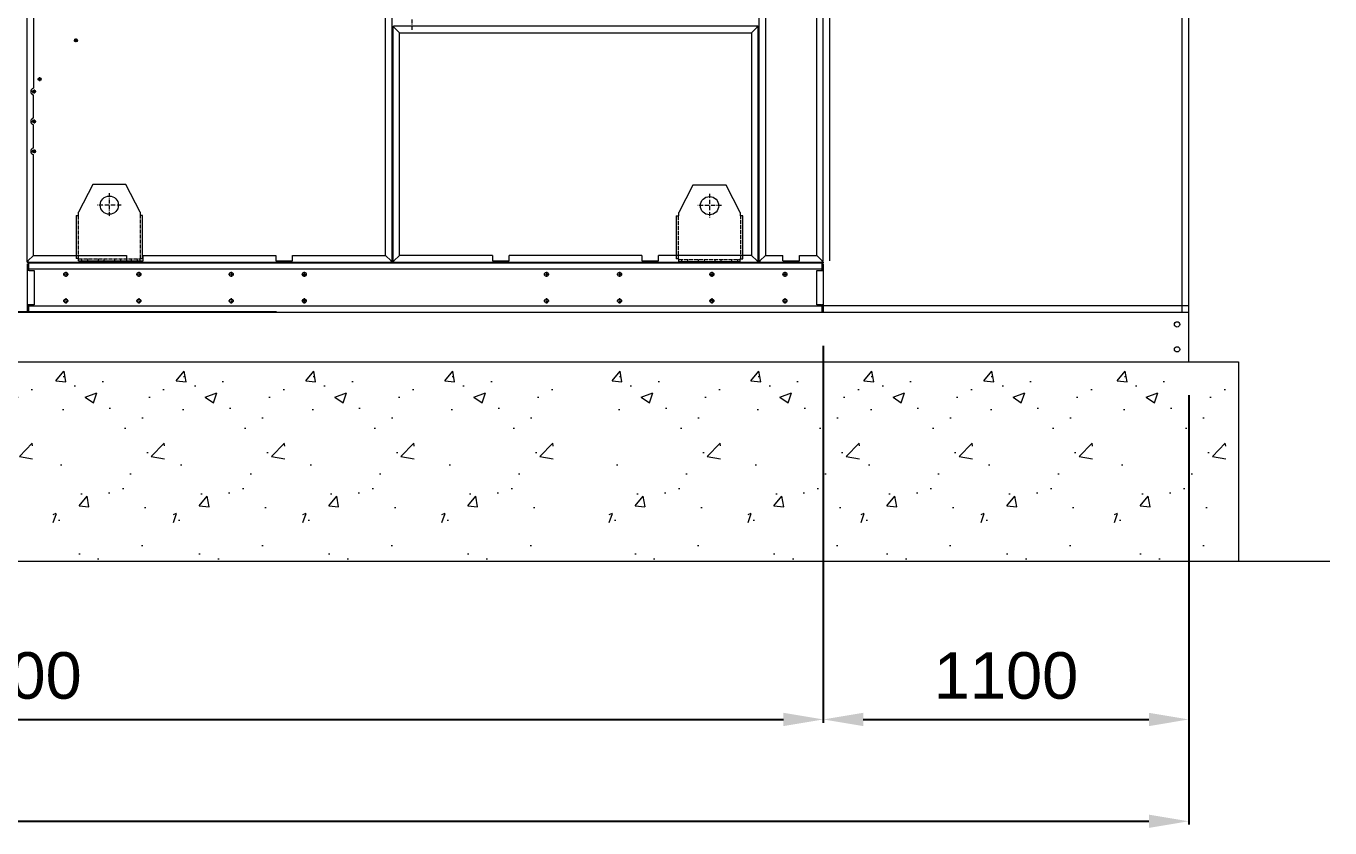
# Model space of a CAD drawing. Header units: millimetres. Extents: x -661384 to 33175, y -139129 to 24362.
# Drawn here: x 16861 to 20786, y 9598 to 12012 of the extents above; entities that cross this region are included whole.
import ezdxf

# ---------------------------------------------------------------- set-up
doc = ezdxf.new("R2010")
doc.units = ezdxf.units.MM
doc.linetypes.add('DASHDOT', pattern=[18.5, 12, -3, 0.5, -3])
doc.linetypes.add('DASHED', pattern=[15, 12, -3])
doc.layers.add('냉각탑_기초', color=23, linetype='Continuous')
doc.styles.get("Standard").update_dxf_attribs({"font": 'arial.ttf'})
doc.dimstyles.new('1.40', dxfattribs={"dimscale": 20, "dimtxt": 1.5, "dimasz": 1, "dimexe": 0.5, "dimexo": 0.5, "dimgap": 0.5, "dimtad": 1, "dimdec": 0, "dimzin": 0, "dimdsep": 46, "dimtxsty": 'Standard', "dimcen": 0, "dimclrd": 2, "dimclre": 2, "dimclrt": 3, "dimadec": 0, "dimazin": 0, "dimtfac": 1, "dimtdec": 0, "dimtmove": 0, "dimatfit": 0, "dimfxl": 1, "dimtolj": 1, "dimtzin": 0, "dimlwd": -1, "dimlwe": -1, "dimarcsym": 0})

# ---------------------------------------------------------------- blocks, each defined once
blk = doc.blocks.new('*D319')
at = {"color": 2, "transparency": 16777216}
for p, q in [((14360.8, 11049.5), (14360.8, 9914.8)), ((19260.8, 11049.5), (19260.8, 9914.8)), ((14480.8, 9924.8), (19140.8, 9924.8))]:
    blk.add_line(p, q, dxfattribs=at)
for points in [[(14480.8, 9944.8), (14480.8, 9904.8), (14360.8, 9924.8)], [(19140.8, 9944.8), (19140.8, 9904.8), (19260.8, 9924.8)]]:
    blk.add_solid(points, dxfattribs=at)
at = {"layer": 'Defpoints', "color": 0, "transparency": 16777216}
for p in [(14360.8, 11149.5), (19260.8, 11149.5), (19260.8, 9924.8)]:
    blk.add_point(p, dxfattribs=at)
at = {"color": 3, "lineweight": 5, "transparency": 16777216, "insert": (16810.8, 10056.2), "char_height": 140, "attachment_point": 5}
blk.add_mtext('\\A1;4900', dxfattribs=at)
blk = doc.blocks.new('*D320')
at = {"color": 2, "transparency": 16777216}
for p, q in [((19260.8, 11049.5), (19260.8, 9914.8)), ((20360.8, 10901.2), (20360.8, 9914.8)), ((19380.8, 9924.8), (20240.8, 9924.8))]:
    blk.add_line(p, q, dxfattribs=at)
for points in [[(19380.8, 9944.8), (19380.8, 9904.8), (19260.8, 9924.8)], [(20240.8, 9944.8), (20240.8, 9904.8), (20360.8, 9924.8)]]:
    blk.add_solid(points, dxfattribs=at)
at = {"layer": 'Defpoints', "color": 0, "transparency": 16777216}
for p in [(19260.8, 11149.5), (20360.8, 11001.2), (20360.8, 9924.8)]:
    blk.add_point(p, dxfattribs=at)
at = {"color": 3, "lineweight": 5, "transparency": 16777216, "insert": (19810.8, 10056.2), "char_height": 140, "attachment_point": 5}
blk.add_mtext('\\A1;1100', dxfattribs=at)
blk = doc.blocks.new('*D321')
at = {"color": 2, "transparency": 16777216}
for p, q in [((12660.8, 10901.2), (12660.8, 9608.4)), ((20360.8, 10901.2), (20360.8, 9608.4)), ((12780.8, 9618.4), (20240.8, 9618.4))]:
    blk.add_line(p, q, dxfattribs=at)
for points in [[(12780.8, 9638.4), (12780.8, 9598.4), (12660.8, 9618.4)], [(20240.8, 9638.4), (20240.8, 9598.4), (20360.8, 9618.4)]]:
    blk.add_solid(points, dxfattribs=at)
at = {"layer": 'Defpoints', "color": 0, "transparency": 16777216}
for p in [(12660.8, 11001.2), (20360.8, 11001.2), (20360.8, 9618.4)]:
    blk.add_point(p, dxfattribs=at)
at = {"color": 3, "lineweight": 5, "transparency": 16777216, "insert": (16510.8, 9749.9), "char_height": 140, "attachment_point": 5}
blk.add_mtext('\\A1;7700', dxfattribs=at)
blk = doc.blocks.new('457536')
at = {"color": 7, "lineweight": 5}
for p, q in [((114592.520962, 89152.297332), (114550.020962, 89069.297332)), ((114692.520962, 89152.297332), (114592.520962, 89152.297332)), ((114735.020962, 89069.297332), (114692.520962, 89152.297332)), ((114542.520962, 89059.297332), (114542.520962, 88929.797332)), ((114742.520962, 88929.797332), (114742.520962, 89059.297332)), ((114550.020962, 88922.297332), (114735.020962, 88922.297332))]:
    blk.add_line(p, q, dxfattribs=at)
at = {"color": 7, "linetype": 'DASHDOT', "lineweight": 5}
for p, q in [((114642.520962, 89126.047332), (114642.520962, 89054.547332)), ((114678.270962, 89090.297332), (114606.770962, 89090.297332))]:
    blk.add_line(p, q, dxfattribs=at)
at = {"color": 7, "lineweight": 5, "ltscale": 0.125}
for p, q in [((114550.020962, 89059.297332), (114550.020962, 89069.297332)), ((114735.020962, 89069.297332), (114735.020962, 89059.297332))]:
    blk.add_line(p, q, dxfattribs=at)
at = {"color": 7, "lineweight": 5, "ltscale": 0.09375}
for p, q in [((114542.520962, 89059.297332), (114550.020962, 89059.297332)), ((114742.520962, 89059.297332), (114735.020962, 89059.297332)), ((114550.020962, 88929.797332), (114542.520962, 88929.797332)), ((114550.020962, 88922.297332), (114550.020962, 88929.797332)), ((114735.020962, 88929.797332), (114742.520962, 88929.797332)), ((114735.020962, 88922.297332), (114735.020962, 88929.797332))]:
    blk.add_line(p, q, dxfattribs=at)
at = {"color": 7, "linetype": 'DASHED', "lineweight": 5}
for p, q in [((114548.520962, 89059.297332), (114548.520962, 88929.797332)), ((114736.520962, 88929.797332), (114736.520962, 89059.297332)), ((114550.020962, 88928.297332), (114735.020962, 88928.297332))]:
    blk.add_line(p, q, dxfattribs=at)
at = {"color": 7, "linetype": 'DASHED', "lineweight": 5, "ltscale": 0.075}
for p, q in [((114558.520962, 88928.297332), (114558.520962, 88922.297332)), ((114576.520962, 88928.297332), (114576.520962, 88922.297332)), ((114608.520962, 88928.297332), (114608.520962, 88922.297332)), ((114626.520962, 88928.297332), (114626.520962, 88922.297332)), ((114658.520962, 88928.297332), (114658.520962, 88922.297332)), ((114676.520962, 88928.297332), (114676.520962, 88922.297332)), ((114708.520962, 88928.297332), (114708.520962, 88922.297332)), ((114726.520962, 88928.297332), (114726.520962, 88922.297332))]:
    blk.add_line(p, q, dxfattribs=at)
at = {"color": 7, "lineweight": 5}
blk.add_circle((114642.520962, 89090.297332), 27.5, dxfattribs=at)
blk = doc.blocks.new('1')
at = {"color": 7, "lineweight": 20}
for p, q in [((16862.8, 14346.4), (16862.8, 11304.6)), ((17962.8, 11304.6), (17962.8, 14346.4)), ((19066.8, 14346.4), (19066.8, 11304.6)), ((19260.8, 11304.6), (19260.8, 14346.4)), ((19280.8, 11304.6), (19280.8, 14346.4)), ((17942.8, 11321.5), (17942.8, 14320.9)), ((16882.8, 14140.4), (16882.8, 11824.3)), ((19086.8, 13981.8), (19086.8, 11321.5)), ((19240.8, 11321.5), (19240.8, 13311.6)), ((19061.7, 12011.5), (17967.9, 12011.5)), ((17964.8, 12008.4), (17964.8, 11304.6)), ((17984.8, 11991.5), (17967.9, 12008.4)), ((17967.9, 12008.4), (17984.8, 11991.5)), ((17984.8, 11321.5), (17984.8, 11991.5)), ((17984.8, 11991.5), (19044.8, 11991.5)), ((19061.7, 12008.4), (19044.8, 11991.5)), ((19044.8, 11991.5), (19061.7, 12008.4)), ((19044.8, 11991.5), (19044.8, 11321.5)), ((19064.8, 11304.6), (19064.8, 12008.4)), ((16882.8, 11734.3), (16882.8, 11804.7)), ((16882.8, 11644.3), (16882.8, 11714.7)), ((16882.8, 11321.5), (16882.8, 11624.7)), ((16865.9, 11304.6), (16882.8, 11321.5)), ((16882.8, 11321.5), (16865.9, 11304.6)), ((16882.8, 11321.5), (17162.8, 11321.5)), ((17162.8, 11304.6), (17212.8, 11304.6)), ((17212.8, 11321.5), (17612.8, 11321.5)), ((17612.8, 11304.6), (17662.8, 11304.6)), ((17662.8, 11321.5), (17942.8, 11321.5)), ((17959.7, 11304.6), (17942.8, 11321.5)), ((17967.9, 11304.6), (17984.8, 11321.5)), ((17984.8, 11321.5), (17967.9, 11304.6)), ((18264.8, 11321.5), (17984.8, 11321.5)), ((18264.8, 11304.6), (18314.8, 11304.6)), ((18714.8, 11321.5), (18314.8, 11321.5)), ((18714.8, 11304.6), (18764.8, 11304.6)), ((19044.8, 11321.5), (18764.8, 11321.5)), ((19044.8, 11321.5), (19061.7, 11304.6)), ((19061.7, 11304.6), (19044.8, 11321.5)), ((19086.8, 11321.5), (19069.9, 11304.6)), ((19086.8, 11321.5), (19138.8, 11321.5)), ((19138.8, 11304.6), (19188.8, 11304.6)), ((19188.8, 11321.5), (19240.8, 11321.5)), ((19240.8, 11321.5), (19257.7, 11304.6)), ((19257.7, 11304.6), (19240.8, 11321.5)), ((16864.8, 11172.7), (16864.8, 11276.3)), ((16865.9, 11301.5), (17959.7, 11301.5)), ((16867.6, 11301.1), (19260.8, 11301.1)), ((16868.3, 11299.5), (19257.3, 11299.5)), ((19257.3, 11279.5), (16868.3, 11279.5)), ((16884.8, 11276.3), (16884.8, 11172.7)), ((17967.9, 11301.5), (19061.7, 11301.5)), ((19069.9, 11301.5), (19257.7, 11301.5)), ((19240.8, 11172.7), (19240.8, 11276.3)), ((19260.8, 11276.3), (19260.8, 11172.7)), ((16868.3, 11169.5), (19257.3, 11169.5)), ((19257.3, 11149.5), (16868.3, 11149.5))]:
    blk.add_line(p, q, dxfattribs=at)
at = {"color": 0, "lineweight": 20}
for p, q in [((20340.8, 11149.5), (20340.8, 14349.5)), ((20360.8, 11149.5), (20360.8, 14349.5)), ((19260.8, 11149.5), (12660.8, 11149.5)), ((19260.8, 11149.5), (14360.8, 11149.5)), ((20360.8, 11169.5), (19260.8, 11169.5)), ((19260.8, 11149.5), (19260.8, 11152.7)), ((20360.8, 11149.5), (19260.8, 11149.5)), ((20360.8, 11001.2), (20360.8, 11149.5))]:
    blk.add_line(p, q, dxfattribs=at)
at = {"color": 7, "lineweight": 20, "ltscale": 0.0375}
for p, q in [((17967.9, 12011.5), (17966.4, 12011.5)), ((19063.2, 12011.5), (19061.7, 12011.5)), ((17964.8, 12009.9), (17964.8, 12008.4)), ((17966.4, 12008.4), (17966.4, 12009.9)), ((17966.4, 12009.9), (17967.9, 12009.9)), ((19061.7, 12009.9), (19063.2, 12009.9)), ((19063.2, 12009.9), (19063.2, 12008.4)), ((19064.8, 12008.4), (19064.8, 12009.9)), ((16862.8, 11304.6), (16862.8, 11303.1)), ((16864.4, 11303.1), (16864.4, 11304.6)), ((16865.9, 11304.6), (16864.4, 11304.6)), ((16864.8, 11303.1), (16864.8, 11304.6)), ((16865.9, 11304.6), (16865.9, 11303.1)), ((17959.7, 11304.6), (17961.2, 11304.6)), ((17961.2, 11304.6), (17961.2, 11303.1)), ((17962.8, 11303.1), (17962.8, 11304.6)), ((17964.8, 11304.6), (17964.8, 11303.1)), ((17966.4, 11303.1), (17966.4, 11304.6)), ((19063.2, 11304.6), (19063.2, 11303.1)), ((19064.8, 11303.1), (19064.8, 11304.6)), ((19066.8, 11304.6), (19066.8, 11303.1)), ((19068.4, 11303.1), (19068.4, 11304.6)), ((19069.9, 11304.6), (19068.4, 11304.6)), ((19069.9, 11304.6), (19069.9, 11303.1)), ((19257.7, 11304.6), (19259.2, 11304.6)), ((19259.2, 11304.6), (19259.2, 11303.1)), ((19260.8, 11303.1), (19260.8, 11304.6)), ((16865.9, 11303.1), (16864.4, 11303.1)), ((16864.4, 11301.5), (16865.9, 11301.5)), ((17961.2, 11303.1), (17959.7, 11303.1)), ((17959.7, 11301.5), (17961.2, 11301.5)), ((17967.9, 11303.1), (17966.4, 11303.1)), ((17966.4, 11301.5), (17967.9, 11301.5)), ((19063.2, 11303.1), (19061.7, 11303.1)), ((19061.7, 11301.5), (19063.2, 11301.5)), ((19069.9, 11303.1), (19068.4, 11303.1)), ((19068.4, 11301.5), (19069.9, 11301.5)), ((19259.2, 11303.1), (19257.7, 11303.1)), ((19257.7, 11301.5), (19259.2, 11301.5))]:
    blk.add_line(p, q, dxfattribs=at)
at = {"color": 7, "lineweight": 20, "ltscale": 0.04}
for p, q in [((17966.4, 12011.5), (17966.4, 12009.9)), ((17967.9, 12011.5), (17967.9, 12009.9)), ((19063.2, 12011.5), (19063.2, 12009.9)), ((17964.8, 12009.9), (17966.4, 12009.9)), ((19064.8, 12009.9), (19063.2, 12009.9)), ((16862.8, 11304.6), (16864.4, 11304.6)), ((17962.8, 11304.6), (17961.2, 11304.6)), ((17964.8, 11304.6), (17966.4, 11304.6)), ((19064.8, 11304.6), (19063.2, 11304.6)), ((19066.8, 11304.6), (19068.4, 11304.6)), ((19260.8, 11304.6), (19259.2, 11304.6)), ((16862.8, 11303.1), (16864.4, 11303.1)), ((16864.4, 11301.5), (16864.4, 11303.1)), ((16865.9, 11301.5), (16865.9, 11303.1)), ((17959.7, 11301.5), (17959.7, 11303.1)), ((17961.2, 11301.5), (17961.2, 11303.1)), ((17962.8, 11303.1), (17961.2, 11303.1)), ((17964.8, 11303.1), (17966.4, 11303.1)), ((17966.4, 11301.5), (17966.4, 11303.1)), ((17967.9, 11301.5), (17967.9, 11303.1)), ((19064.8, 11303.1), (19063.2, 11303.1)), ((19063.2, 11301.5), (19063.2, 11303.1)), ((19066.8, 11303.1), (19068.4, 11303.1)), ((19068.4, 11301.5), (19068.4, 11303.1)), ((19069.9, 11301.5), (19069.9, 11303.1)), ((19257.7, 11301.5), (19257.7, 11303.1)), ((19260.8, 11303.1), (19259.2, 11303.1)), ((19259.2, 11301.5), (19259.2, 11303.1)), ((19260.8, 11301.1), (19260.8, 11299.5))]:
    blk.add_line(p, q, dxfattribs=at)
at = {"color": 7, "linetype": 'DASHDOT', "lineweight": 20}
blk.add_line((18021.6, 12031.2), (18021.6, 11998.7), dxfattribs=at)
at = {"color": 7, "lineweight": 20, "ltscale": 0.011313}
for p, q in [((19061.7, 12011.5), (19061.7, 12011.1)), ((17964.8, 12008.4), (17965.2, 12008.4)), ((19064.8, 12008.4), (19064.3, 12008.4)), ((19061.7, 11301.5), (19061.7, 11302))]:
    blk.add_line(p, q, dxfattribs=at)
at = {"color": 7, "lineweight": 20, "ltscale": 0.0775}
for p, q in [((19061.7, 12008.4), (19061.7, 12011.5)), ((17967.9, 12008.4), (17964.8, 12008.4)), ((19061.7, 12008.4), (19064.8, 12008.4)), ((17959.7, 11304.6), (17959.7, 11301.5)), ((19061.7, 11304.6), (19061.7, 11301.5)), ((19257.7, 11304.6), (19257.7, 11301.5))]:
    blk.add_line(p, q, dxfattribs=at)
at = {"color": 7, "linetype": 'DASHDOT', "lineweight": 20, "ltscale": 0.2925}
for p, q in [((17010.6, 11974.4), (17010.6, 11962.7)), ((16901.5, 11857.4), (16901.5, 11845.7)), ((16884.7, 11820.4), (16884.7, 11808.7)), ((16884.7, 11730.4), (16884.7, 11718.7)), ((16884.7, 11640.4), (16884.7, 11628.7))]:
    blk.add_line(p, q, dxfattribs=at)
at = {"color": 7, "linetype": 'DASHDOT', "lineweight": 20, "ltscale": 0.195}
for p, q in [((17010.6, 11972.4), (17010.6, 11964.6)), ((16901.5, 11855.4), (16901.5, 11847.6)), ((16884.8, 11728.4), (16884.8, 11720.6)), ((16884.8, 11638.4), (16884.8, 11630.6))]:
    blk.add_line(p, q, dxfattribs=at)
at = {"color": 7, "lineweight": 20, "ltscale": 0.1}
blk.add_line((17964.8, 11975.8), (17962.8, 11979.2), dxfattribs=at)
at = {"color": 7, "linetype": 'DASHDOT', "lineweight": 20, "ltscale": 0.292502}
for p, q in [((17004.7, 11968.5), (17016.4, 11968.5)), ((16878.8, 11814.5), (16890.5, 11814.5)), ((16878.8, 11724.5), (16890.5, 11724.5)), ((16878.8, 11634.5), (16890.5, 11634.5))]:
    blk.add_line(p, q, dxfattribs=at)
at = {"color": 7, "linetype": 'DASHDOT', "lineweight": 20, "ltscale": 0.195001}
for p, q in [((17006.7, 11968.5), (17014.5, 11968.5)), ((16884.7, 11818.4), (16884.7, 11810.6)), ((16897.6, 11851.5), (16905.4, 11851.5)), ((16880.9, 11724.5), (16888.7, 11724.5))]:
    blk.add_line(p, q, dxfattribs=at)
at = {"color": 7, "linetype": 'DASHDOT', "lineweight": 20, "ltscale": 0.292499}
blk.add_line((16895.6, 11851.5), (16907.3, 11851.5), dxfattribs=at)
at = {"color": 7, "linetype": 'DASHDOT', "lineweight": 20, "ltscale": 0.194998}
for p, q in [((16880.8, 11814.5), (16888.6, 11814.5)), ((16880.9, 11634.5), (16888.7, 11634.5))]:
    blk.add_line(p, q, dxfattribs=at)
at = {"color": 7, "lineweight": 20, "ltscale": 0.05}
for p, q in [((17964.8, 11606.1), (17962.8, 11606.1)), ((19066.8, 11606.1), (19064.8, 11606.1)), ((19064.8, 11606.1), (19066.8, 11606.1)), ((19066.8, 11586.1), (19064.8, 11586.1)), ((17962.8, 11496.1), (17964.8, 11496.1)), ((17962.8, 11476.1), (17964.8, 11476.1)), ((19064.8, 11496.1), (19066.8, 11496.1)), ((19064.8, 11476.1), (19066.8, 11476.1)), ((19064.8, 11321.1), (19066.8, 11321.1))]:
    blk.add_line(p, q, dxfattribs=at)
at = {"color": 7, "lineweight": 20, "ltscale": 0.049994}
for p, q in [((17964.8, 11586.1), (17962.8, 11586.1)), ((19066.8, 11456.1), (19064.8, 11456.1))]:
    blk.add_line(p, q, dxfattribs=at)
at = {"color": 7, "lineweight": 20, "ltscale": 0.4225}
for p, q in [((17162.8, 11321.5), (17162.8, 11304.6)), ((17212.8, 11304.6), (17212.8, 11321.5)), ((17612.8, 11321.5), (17612.8, 11304.6)), ((17662.8, 11304.6), (17662.8, 11321.5)), ((18264.8, 11321.5), (18264.8, 11304.6)), ((18314.8, 11304.6), (18314.8, 11321.5)), ((18714.8, 11321.5), (18714.8, 11304.6)), ((18764.8, 11304.6), (18764.8, 11321.5)), ((19138.8, 11304.6), (19138.8, 11321.5)), ((19188.8, 11304.6), (19188.8, 11321.5))]:
    blk.add_line(p, q, dxfattribs=at)
at = {"color": 7, "lineweight": 20, "ltscale": 0.0225}
for p, q in [((16864.8, 11295.4), (16864.8, 11296.3)), ((16864.8, 11295.4), (16864.8, 11296.3)), ((16868, 11295.4), (16868, 11296.3)), ((19257.6, 11295.4), (19257.6, 11296.3)), ((19260.8, 11295.4), (19260.8, 11296.3)), ((16864.8, 11153.6), (16864.8, 11152.7)), ((16864.8, 11153.6), (16864.8, 11152.7)), ((16868, 11153.6), (16868, 11152.7)), ((19257.6, 11153.6), (19257.6, 11152.7)), ((19260.8, 11153.6), (19260.8, 11152.7))]:
    blk.add_line(p, q, dxfattribs=at)
at = {"color": 7, "lineweight": 20, "ltscale": 0.08}
for p, q in [((16864.8, 11296.3), (16868, 11296.3)), ((16864.8, 11295.4), (16868, 11295.4)), ((19260.8, 11296.3), (19257.6, 11296.3)), ((19260.8, 11295.4), (19257.6, 11295.4)), ((16864.8, 11172.7), (16868, 11172.7)), ((16864.8, 11153.6), (16868, 11153.6)), ((16864.8, 11152.7), (16868, 11152.7)), ((19260.8, 11172.7), (19257.6, 11172.7)), ((19260.8, 11153.6), (19257.6, 11153.6)), ((19260.8, 11152.7), (19257.6, 11152.7))]:
    blk.add_line(p, q, dxfattribs=at)
at = {"color": 7, "lineweight": 20, "ltscale": 0.4775}
for p, q in [((16864.8, 11276.3), (16864.8, 11295.4)), ((16868, 11295.4), (16868, 11276.3)), ((19257.6, 11276.3), (19257.6, 11295.4)), ((19260.8, 11295.4), (19260.8, 11276.3)), ((16864.8, 11153.6), (16864.8, 11172.7)), ((16868, 11172.7), (16868, 11153.6)), ((19257.6, 11153.6), (19257.6, 11172.7)), ((19260.8, 11172.7), (19260.8, 11153.6))]:
    blk.add_line(p, q, dxfattribs=at)
at = {"color": 7, "lineweight": 20, "ltscale": 0.01003}
for p, q in [((16864.8, 11276.3), (16865.2, 11276.3)), ((19260.8, 11276.3), (19260.4, 11276.3))]:
    blk.add_line(p, q, dxfattribs=at)
at = {"color": 7, "lineweight": 20, "ltscale": 0.13}
for p, q in [((16870, 11276.3), (16864.8, 11276.3)), ((16868.3, 11299.5), (16868.3, 11294.3)), ((19255.6, 11276.3), (19260.8, 11276.3)), ((19257.3, 11299.5), (19257.3, 11294.3)), ((16870, 11172.7), (16864.8, 11172.7)), ((16868.3, 11149.5), (16868.3, 11154.7)), ((19255.6, 11172.7), (19260.8, 11172.7)), ((19257.3, 11149.5), (19257.3, 11154.7))]:
    blk.add_line(p, q, dxfattribs=at)
at = {"color": 7, "lineweight": 20, "ltscale": 0.017501}
blk.add_line((16867.6, 11299.5), (16868.3, 11299.5), dxfattribs=at)
at = {"color": 7, "lineweight": 20, "ltscale": 0.0075}
for p, q in [((16868.3, 11296.3), (16868, 11296.3)), ((16868.3, 11152.7), (16868, 11152.7))]:
    blk.add_line(p, q, dxfattribs=at)
at = {"color": 7, "lineweight": 20, "ltscale": 0.37}
for p, q in [((16868.3, 11279.5), (16868.3, 11294.3)), ((16870, 11276.3), (16884.8, 11276.3)), ((19240.8, 11276.3), (19255.6, 11276.3)), ((19257.3, 11294.3), (19257.3, 11279.5)), ((16868.3, 11154.7), (16868.3, 11169.5)), ((16884.8, 11172.7), (16870, 11172.7)), ((19255.6, 11172.7), (19240.8, 11172.7)), ((19257.3, 11169.5), (19257.3, 11154.7))]:
    blk.add_line(p, q, dxfattribs=at)
at = {"color": 7, "linetype": 'DASHDOT', "lineweight": 20, "ltscale": 0.39}
for p, q in [((16980.3, 11272.3), (16980.3, 11256.7)), ((17200.3, 11272.3), (17200.3, 11256.7)), ((17478.3, 11272.3), (17478.3, 11256.7)), ((17698.3, 11272.3), (17698.3, 11256.7)), ((18427.3, 11272.3), (18427.3, 11256.7)), ((18647.3, 11272.3), (18647.3, 11256.7)), ((18925.3, 11272.3), (18925.3, 11256.7)), ((19145.3, 11272.3), (19145.3, 11256.7)), ((16980.3, 11192.3), (16980.3, 11176.7)), ((17200.3, 11192.3), (17200.3, 11176.7)), ((17478.3, 11192.3), (17478.3, 11176.7)), ((17698.3, 11192.3), (17698.3, 11176.7)), ((18427.3, 11192.3), (18427.3, 11176.7)), ((18647.3, 11192.3), (18647.3, 11176.7)), ((18925.3, 11192.3), (18925.3, 11176.7)), ((19145.3, 11192.3), (19145.3, 11176.7))]:
    blk.add_line(p, q, dxfattribs=at)
at = {"color": 7, "lineweight": 20, "ltscale": 0.010007}
for p, q in [((17461.8, 11301.1), (17461.8, 11301.5)), ((17714.8, 11301.1), (17714.8, 11301.5)), ((18908.8, 11301.1), (18908.8, 11301.5)), ((19161.8, 11301.1), (19161.8, 11301.5))]:
    blk.add_line(p, q, dxfattribs=at)
at = {"color": 7, "lineweight": 20, "ltscale": 0.087499}
blk.add_line((19257.3, 11299.5), (19260.8, 11299.5), dxfattribs=at)
at = {"color": 7, "lineweight": 20, "ltscale": 0.007482}
for p, q in [((19257.3, 11296.3), (19257.6, 11296.3)), ((19257.3, 11152.7), (19257.6, 11152.7))]:
    blk.add_line(p, q, dxfattribs=at)
at = {"color": 7, "linetype": 'DASHDOT', "lineweight": 20, "ltscale": 0.389999}
for p, q in [((16972.5, 11264.5), (16988.1, 11264.5)), ((17192.5, 11264.5), (17208.1, 11264.5)), ((17470.5, 11264.5), (17486.1, 11264.5)), ((16972.5, 11184.5), (16988.1, 11184.5)), ((17192.5, 11184.5), (17208.1, 11184.5)), ((17470.5, 11184.5), (17486.1, 11184.5))]:
    blk.add_line(p, q, dxfattribs=at)
at = {"color": 7, "linetype": 'DASHDOT', "lineweight": 20, "ltscale": 0.389996}
for p, q in [((17690.5, 11264.5), (17706.1, 11264.5)), ((18419.5, 11264.5), (18435.1, 11264.5)), ((18639.5, 11264.5), (18655.1, 11264.5)), ((18917.5, 11264.5), (18933.1, 11264.5)), ((19137.5, 11264.5), (19153.1, 11264.5)), ((17690.5, 11184.5), (17706.1, 11184.5)), ((18419.5, 11184.5), (18435.1, 11184.5)), ((18639.5, 11184.5), (18655.1, 11184.5)), ((18917.5, 11184.5), (18933.1, 11184.5)), ((19137.5, 11184.5), (19153.1, 11184.5))]:
    blk.add_line(p, q, dxfattribs=at)
at = {"color": 7, "lineweight": 20, "ltscale": 0.272691}
for p, q in [((17703.7, 11262), (17692.8, 11262)), ((18930.7, 11262), (18919.8, 11262))]:
    blk.add_line(p, q, dxfattribs=at)
at = {"color": 7, "lineweight": 20, "ltscale": 0.272744}
for p, q in [((17692.8, 11187), (17703.7, 11187)), ((18919.8, 11187), (18930.7, 11187))]:
    blk.add_line(p, q, dxfattribs=at)
at = {"color": 7, "lineweight": 20, "ltscale": 0.280701}
for p, q in [((17416.8, 11151.2), (14704.8, 11151.2)), ((17614.8, 11151.2), (17416.8, 11151.2))]:
    blk.add_line(p, q, dxfattribs=at)
at = {"lineweight": 5}
blk.add_line((12660.8, 11001.2), (20360.8, 11001.2), dxfattribs=at)
at = {"color": 7, "lineweight": 20}
for centre, radius in [((17010.6, 11968.5), 4.5), ((17010.6, 11968.5), 3), ((16901.5, 11851.5), 4.5), ((16901.5, 11851.5), 3), ((16884.7, 11814.5), 4.5), ((16884.7, 11814.5), 3), ((16884.7, 11724.5), 4.5), ((16884.8, 11724.5), 3), ((16884.7, 11634.5), 4.5), ((16884.8, 11634.5), 3), ((16980.3, 11264.5), 6), ((17200.3, 11264.5), 6), ((17478.3, 11264.5), 6), ((17698.3, 11264.5), 6), ((18427.3, 11264.5), 6), ((18647.3, 11264.5), 6), ((18925.3, 11264.5), 6), ((19145.3, 11264.5), 6), ((16980.3, 11184.5), 6), ((17200.3, 11184.5), 6), ((17478.3, 11184.5), 6), ((17698.3, 11184.5), 6), ((18427.3, 11184.5), 6), ((18647.3, 11184.5), 6), ((18925.3, 11184.5), 6), ((19145.3, 11184.5), 6)]:
    blk.add_circle(centre, radius, dxfattribs=at)
at = {"lineweight": 20}
for centre in [(20325.8, 11113.7), (20325.8, 11038.7)]:
    blk.add_circle(centre, 8, dxfattribs=at)
at = {"color": 7, "lineweight": 20}
for centre, radius, start, end in [((16884.7, 11814.5), 10, 100.9528, 259.0472), ((16884.7, 11724.5), 10, 100.9528, 259.0472), ((16884.7, 11634.5), 10, 100.9528, 259.0472), ((16867.6, 11302.3), 2.8, 196.6008, 270), ((16867.6, 11302.3), 1.2, 221.8083, 270), ((19255.6, 11294.3), 5.2, 22.62, 70.9179), ((17446, 11154.7), 5.2, 269.7376, 270), ((17510.6, 11154.7), 5.2, 270, 270.2624), ((17730.6, 11154.7), 5.2, 270, 270.2624), ((18893, 11154.7), 5.2, 269.7376, 270), ((18957.6, 11154.7), 5.2, 270, 270.2624), ((19113, 11154.7), 5.2, 269.7376, 270), ((19177.6, 11154.7), 5.2, 270, 270.2624)]:
    blk.add_arc(centre, radius, start, end, dxfattribs=at)
at = {"layer": '냉각탑_기초', "lineweight": 20, "ltscale": 30}
blk.add_line((12510.8, 11001.2), (20510.8, 11001.2), dxfattribs=at)
at = {"color": 0, "lineweight": 20}
for p in [(-97531.2, -77617.7), (-95724.2, -77619.2)]:
    blk.add_blockref('457536', p, dxfattribs=at)

msp = doc.modelspace()

# ---------------------------------------------------------------- hatches: boundary and pattern name
at = {"layer": '냉각탑_기초', "lineweight": 20, "ltscale": 30}
h = msp.add_hatch(dxfattribs=at)
h.set_pattern_fill('AR-CONC', color=256, scale=50, style=0)
h.set_pattern_definition([(50, (1952.02, -5540.16), (358.63, -31.376), [37.5, -412.5]), (355, (1952.02, -5540.16), (-69.3757, 376.096), [30, -330]), (100.4514, (1981.9, -5542.78), (289.2547, 344.72), [31.87, -350.571]), (46.1842, (1952.02, -5440.16), (533.6205, -82.7595), [56.25, -618.75]), (96.6356, (1996.5, -5447.06), (467.331, 487.059), [47.805, -525.856]), (351.1842, (1952, -5440.16), (467.331, 487.059), [45, -495]), (21, (2002.02, -5465.16), (298.4535, -201.3094), [37.5, -412.5]), (326, (2002.02, -5465.16), (121.6577, 362.575), [30, -330]), (71.4514, (2026.9, -5481.94), (420.1113, 161.265), [31.87, -350.571]), (37.5, (1952.02, -5540.16), (6.0799, 166.4469), [0, -326, 0, -335, 0, -331.25]), (7.5, (1952.02, -5540.16), (131.5348, 197.2059), [0, -191, 0, -318.5, 0, -126.25]), (327.5, (1840.52, -5540.16), (266.9112, -11.2774), [0, -125, 0, -390, 0, -517.5]), (317.5, (1790.52, -5540.16), (291.593, 50.0525), [0, -162.5, 0, -259, 0, -367.5])])
h.paths.add_polyline_path([(16880.5, 11001.2), (16545.5, 11001.2), (16545.5, 10401.2), (16880.5, 10401.2)])
h = msp.add_hatch(dxfattribs=at)
h.set_pattern_fill('AR-CONC', color=256, scale=50, style=0)
h.set_pattern_definition([(50, (2349.1, -5540.16), (358.63, -31.376), [37.5, -412.5]), (355, (2349.1, -5540.16), (-69.3757, 376.096), [30, -330]), (100.4514, (2379, -5542.78), (289.2547, 344.72), [31.87, -350.571]), (46.1842, (2349.1, -5440.16), (533.6205, -82.7595), [56.25, -618.75]), (96.6356, (2393.6, -5447.06), (467.331, 487.059), [47.805, -525.856]), (351.1842, (2349.1, -5440.16), (467.331, 487.059), [45, -495]), (21, (2399.1, -5465.16), (298.4535, -201.3094), [37.5, -412.5]), (326, (2399.1, -5465.16), (121.6577, 362.575), [30, -330]), (71.4514, (2423.98, -5481.94), (420.1113, 161.265), [31.87, -350.571]), (37.5, (2349.11, -5540.16), (6.0799, 166.4469), [0, -326, 0, -335, 0, -331.25]), (7.5, (2349.11, -5540.16), (131.5348, 197.2059), [0, -191, 0, -318.5, 0, -126.25]), (327.5, (2237.61, -5540.16), (266.9112, -11.2774), [0, -125, 0, -390, 0, -517.5]), (317.5, (2187.6, -5540.16), (291.593, 50.0525), [0, -162.5, 0, -259, 0, -367.5])])
h.paths.add_polyline_path([(17277.6, 11001.2), (16942.6, 11001.2), (16942.6, 10401.2), (17277.6, 10401.2)])
h = msp.add_hatch(dxfattribs=at)
h.set_pattern_fill('AR-CONC', color=256, scale=50, style=0)
h.set_pattern_definition([(50, (2710.74, -5540.16), (358.63, -31.376), [37.5, -412.5]), (355, (2710.74, -5540.16), (-69.3757, 376.096), [30, -330]), (100.4514, (2740.63, -5542.78), (289.2547, 344.72), [31.87, -350.571]), (46.1842, (2710.74, -5440.16), (533.6205, -82.7595), [56.25, -618.75]), (96.6356, (2755.2, -5447.06), (467.331, 487.059), [47.805, -525.856]), (351.1842, (2710.74, -5440.16), (467.331, 487.059), [45, -495]), (21, (2760.74, -5465.16), (298.4535, -201.3094), [37.5, -412.5]), (326, (2760.74, -5465.16), (121.6577, 362.575), [30, -330]), (71.4514, (2785.6, -5481.94), (420.1113, 161.265), [31.87, -350.571]), (37.5, (2710.74, -5540.16), (6.0799, 166.4469), [0, -326, 0, -335, 0, -331.25]), (7.5, (2710.74, -5540.16), (131.5348, 197.2059), [0, -191, 0, -318.5, 0, -126.25]), (327.5, (2599.24, -5540.16), (266.9112, -11.2774), [0, -125, 0, -390, 0, -517.5]), (317.5, (2549.24, -5540.16), (291.593, 50.0525), [0, -162.5, 0, -259, 0, -367.5])])
h.paths.add_polyline_path([(17639.3, 11001.2), (17304.3, 11001.2), (17304.3, 10401.2), (17639.3, 10401.2)])
h = msp.add_hatch(dxfattribs=at)
h.set_pattern_fill('AR-CONC', color=256, scale=50, style=0)
h.set_pattern_definition([(50, (3100.74, -5540.16), (358.63, -31.376), [37.5, -412.5]), (355, (3100.74, -5540.16), (-69.3757, 376.096), [30, -330]), (100.4514, (3130.63, -5542.78), (289.2547, 344.72), [31.87, -350.571]), (46.1842, (3100.74, -5440.16), (533.6205, -82.7595), [56.25, -618.75]), (96.6356, (3145.2, -5447.06), (467.331, 487.059), [47.805, -525.856]), (351.1842, (3100.74, -5440.16), (467.331, 487.059), [45, -495]), (21, (3150.74, -5465.16), (298.4535, -201.3094), [37.5, -412.5]), (326, (3150.74, -5465.16), (121.6577, 362.575), [30, -330]), (71.4514, (3175.6, -5481.94), (420.1113, 161.265), [31.87, -350.571]), (37.5, (3100.74, -5540.16), (6.0799, 166.4469), [0, -326, 0, -335, 0, -331.25]), (7.5, (3100.74, -5540.16), (131.5348, 197.2059), [0, -191, 0, -318.5, 0, -126.25]), (327.5, (2989.24, -5540.16), (266.9112, -11.2774), [0, -125, 0, -390, 0, -517.5]), (317.5, (2939.24, -5540.16), (291.593, 50.0525), [0, -162.5, 0, -259, 0, -367.5])])
h.paths.add_polyline_path([(18029.3, 11001.2), (17694.3, 11001.2), (17694.3, 10401.2), (18029.3, 10401.2)])
h = msp.add_hatch(dxfattribs=at)
h.set_pattern_fill('AR-CONC', color=256, scale=50, style=0)
h.set_pattern_definition([(50, (3519.25, -5540.16), (358.63, -31.376), [37.5, -412.5]), (355, (3519.25, -5540.16), (-69.3757, 376.096), [30, -330]), (100.4514, (3549.13, -5542.78), (289.2547, 344.72), [31.87, -350.571]), (46.1842, (3519.25, -5440.16), (533.6205, -82.7595), [56.25, -618.75]), (96.6356, (3563.7, -5447.06), (467.331, 487.059), [47.805, -525.856]), (351.1842, (3519.25, -5440.16), (467.331, 487.059), [45, -495]), (21, (3569.25, -5465.16), (298.4535, -201.3094), [37.5, -412.5]), (326, (3569.25, -5465.16), (121.6577, 362.575), [30, -330]), (71.4514, (3594.12, -5481.94), (420.1113, 161.265), [31.87, -350.571]), (37.5, (3519.25, -5540.16), (6.0799, 166.4469), [0, -326, 0, -335, 0, -331.25]), (7.5, (3519.25, -5540.16), (131.5348, 197.2059), [0, -191, 0, -318.5, 0, -126.25]), (327.5, (3407.75, -5540.16), (266.9112, -11.2774), [0, -125, 0, -390, 0, -517.5]), (317.5, (3357.75, -5540.16), (291.593, 50.0525), [0, -162.5, 0, -259, 0, -367.5])])
h.paths.add_polyline_path([(18447.8, 11001.2), (18112.8, 11001.2), (18112.8, 10401.2), (18447.8, 10401.2)])
h = msp.add_hatch(dxfattribs=at)
h.set_pattern_fill('AR-CONC', color=256, scale=50, style=0)
h.set_pattern_definition([(50, (4023, -5540.16), (358.63, -31.376), [37.5, -412.5]), (355, (4023, -5540.16), (-69.3757, 376.096), [30, -330]), (100.4514, (4052.9, -5542.78), (289.2547, 344.72), [31.87, -350.571]), (46.1842, (4023, -5440.16), (533.6205, -82.7595), [56.25, -618.75]), (96.6356, (4067.47, -5447.06), (467.331, 487.059), [47.805, -525.856]), (351.1842, (4023, -5440.16), (467.331, 487.059), [45, -495]), (21, (4073, -5465.16), (298.4535, -201.3094), [37.5, -412.5]), (326, (4073, -5465.16), (121.6577, 362.575), [30, -330]), (71.4514, (4097.87, -5481.94), (420.1113, 161.265), [31.87, -350.571]), (37.5, (4023, -5540.16), (6.0799, 166.4469), [0, -326, 0, -335, 0, -331.25]), (7.5, (4023, -5540.16), (131.5348, 197.2059), [0, -191, 0, -318.5, 0, -126.25]), (327.5, (3911.5, -5540.16), (266.9112, -11.2774), [0, -125, 0, -390, 0, -517.5]), (317.5, (3861.5, -5540.16), (291.593, 50.0525), [0, -162.5, 0, -259, 0, -367.5])])
h.paths.add_polyline_path([(18951.5, 11001.2), (18616.5, 11001.2), (18616.5, 10401.2), (18951.5, 10401.2)])
h = msp.add_hatch(dxfattribs=at)
h.set_pattern_fill('AR-CONC', color=256, scale=50, style=0)
h.set_pattern_definition([(50, (4440.92, -5540.16), (358.63, -31.376), [37.5, -412.5]), (355, (4440.9, -5540.16), (-69.3757, 376.096), [30, -330]), (100.4514, (4470.8, -5542.78), (289.2547, 344.72), [31.87, -350.571]), (46.1842, (4440.9, -5440.16), (533.6205, -82.7595), [56.25, -618.75]), (96.6356, (4485.4, -5447.06), (467.331, 487.059), [47.805, -525.856]), (351.1842, (4440.9, -5440.16), (467.331, 487.059), [45, -495]), (21, (4490.92, -5465.16), (298.4535, -201.3094), [37.5, -412.5]), (326, (4490.9, -5465.16), (121.6577, 362.575), [30, -330]), (71.4514, (4515.8, -5481.94), (420.1113, 161.265), [31.87, -350.571]), (37.5, (4440.92, -5540.16), (6.0799, 166.4469), [0, -326, 0, -335, 0, -331.25]), (7.5, (4440.92, -5540.16), (131.5348, 197.2059), [0, -191, 0, -318.5, 0, -126.25]), (327.5, (4329.42, -5540.16), (266.9112, -11.2774), [0, -125, 0, -390, 0, -517.5]), (317.5, (4279.42, -5540.16), (291.593, 50.0525), [0, -162.5, 0, -259, 0, -367.5])])
h.paths.add_polyline_path([(19369.4, 11001.2), (19034.4, 11001.2), (19034.4, 10401.2), (19369.4, 10401.2)])
h = msp.add_hatch(dxfattribs=at)
h.set_pattern_fill('AR-CONC', color=256, scale=50, style=0)
h.set_pattern_definition([(50, (4781.28, -5540.16), (358.63, -31.376), [37.5, -412.5]), (355, (4781.3, -5540.16), (-69.3757, 376.096), [30, -330]), (100.4514, (4811.17, -5542.78), (289.2547, 344.72), [31.87, -350.571]), (46.1842, (4781.3, -5440.16), (533.6205, -82.7595), [56.25, -618.75]), (96.6356, (4825.75, -5447.06), (467.331, 487.059), [47.805, -525.856]), (351.1842, (4781.3, -5440.16), (467.331, 487.059), [45, -495]), (21, (4831.28, -5465.16), (298.4535, -201.3094), [37.5, -412.5]), (326, (4831.3, -5465.16), (121.6577, 362.575), [30, -330]), (71.4514, (4856.15, -5481.94), (420.1113, 161.265), [31.87, -350.571]), (37.5, (4781.28, -5540.16), (6.0799, 166.4469), [0, -326, 0, -335, 0, -331.25]), (7.5, (4781.28, -5540.16), (131.5348, 197.2059), [0, -191, 0, -318.5, 0, -126.25]), (327.5, (4669.78, -5540.16), (266.9112, -11.2774), [0, -125, 0, -390, 0, -517.5]), (317.5, (4619.78, -5540.16), (291.593, 50.0525), [0, -162.5, 0, -259, 0, -367.5])])
h.paths.add_polyline_path([(19709.8, 11001.2), (19374.8, 11001.2), (19374.8, 10401.2), (19709.8, 10401.2)])
h = msp.add_hatch(dxfattribs=at)
h.set_pattern_fill('AR-CONC', color=256, scale=50, style=0)
h.set_pattern_definition([(50, (5142.56, -5540.16), (358.63, -31.376), [37.5, -412.5]), (355, (5142.56, -5540.16), (-69.3757, 376.096), [30, -330]), (100.4514, (5172.44, -5542.78), (289.2547, 344.72), [31.87, -350.571]), (46.1842, (5142.56, -5440.16), (533.6205, -82.7595), [56.25, -618.75]), (96.6356, (5187.03, -5447.06), (467.331, 487.059), [47.805, -525.856]), (351.1842, (5142.56, -5440.16), (467.331, 487.059), [45, -495]), (21, (5192.56, -5465.16), (298.4535, -201.3094), [37.5, -412.5]), (326, (5192.56, -5465.16), (121.6577, 362.575), [30, -330]), (71.4514, (5217.43, -5481.94), (420.1113, 161.265), [31.87, -350.571]), (37.5, (5142.56, -5540.16), (6.0799, 166.4469), [0, -326, 0, -335, 0, -331.25]), (7.5, (5142.56, -5540.16), (131.5348, 197.2059), [0, -191, 0, -318.5, 0, -126.25]), (327.5, (5031.06, -5540.16), (266.9112, -11.2774), [0, -125, 0, -390, 0, -517.5]), (317.5, (4981.06, -5540.16), (291.593, 50.0525), [0, -162.5, 0, -259, 0, -367.5])])
h.paths.add_polyline_path([(20071.1, 11001.2), (19736.1, 11001.2), (19736.1, 10401.2), (20071.1, 10401.2)])
h = msp.add_hatch(dxfattribs=at)
h.set_pattern_fill('AR-CONC', color=256, scale=50, style=0)
h.set_pattern_definition([(50, (5543.53, -5540.16), (358.63, -31.376), [37.5, -412.5]), (355, (5543.53, -5540.16), (-69.3757, 376.096), [30, -330]), (100.4514, (5573.42, -5542.78), (289.2547, 344.72), [31.87, -350.571]), (46.1842, (5543.53, -5440.16), (533.6205, -82.7595), [56.25, -618.75]), (96.6356, (5588, -5447.06), (467.331, 487.059), [47.805, -525.856]), (351.1842, (5543.53, -5440.16), (467.331, 487.059), [45, -495]), (21, (5593.53, -5465.16), (298.4535, -201.3094), [37.5, -412.5]), (326, (5593.53, -5465.16), (121.6577, 362.575), [30, -330]), (71.4514, (5618.4, -5481.94), (420.1113, 161.265), [31.87, -350.571]), (37.5, (5543.53, -5540.16), (6.0799, 166.4469), [0, -326, 0, -335, 0, -331.25]), (7.5, (5543.53, -5540.16), (131.5348, 197.2059), [0, -191, 0, -318.5, 0, -126.25]), (327.5, (5432.03, -5540.16), (266.9112, -11.2774), [0, -125, 0, -390, 0, -517.5]), (317.5, (5382.03, -5540.16), (291.593, 50.0525), [0, -162.5, 0, -259, 0, -367.5])])
h.paths.add_polyline_path([(20472.1, 11001.2), (20137.1, 11001.2), (20137.1, 10401.2), (20472.1, 10401.2)])

# ---------------------------------------------------------------- linework, layer by layer
for p, q in [((20510.8, 11001.2), (20510.8, 10401.2)), ((12200.6, 10401.2), (20785.9, 10401.2))]:
    msp.add_line(p, q, dxfattribs=at)

# ---------------------------------------------------------------- block references
msp.add_blockref('1', (0, 0))

# ---------------------------------------------------------------- dimensions: what is measured, and where the dimension line sits
at = {"lineweight": 5}
for base, p1, p2, picture, middle in [((19260.8, 9924.8), (14360.8, 11149.5), (19260.8, 11149.5), '*D319', (16810.8, 10056.2)), ((20360.8, 9924.8), (19260.8, 11149.5), (20360.8, 11001.2), '*D320', (19810.8, 10056.2)), ((20360.8, 9618.4), (12660.8, 11001.2), (20360.8, 11001.2), '*D321', (16510.8, 9749.9))]:
    dim = msp.add_linear_dim(base=base, p1=p1, p2=p2, dimstyle='1.40', override={"dimtxt": 7, "dimasz": 6, "dimexo": 5, "dimgap": 3}, dxfattribs=at)
    dim.commit()
    dim.dimension.update_dxf_attribs({"geometry": picture, "text_midpoint": middle})

doc.saveas('drawing.dxf')
